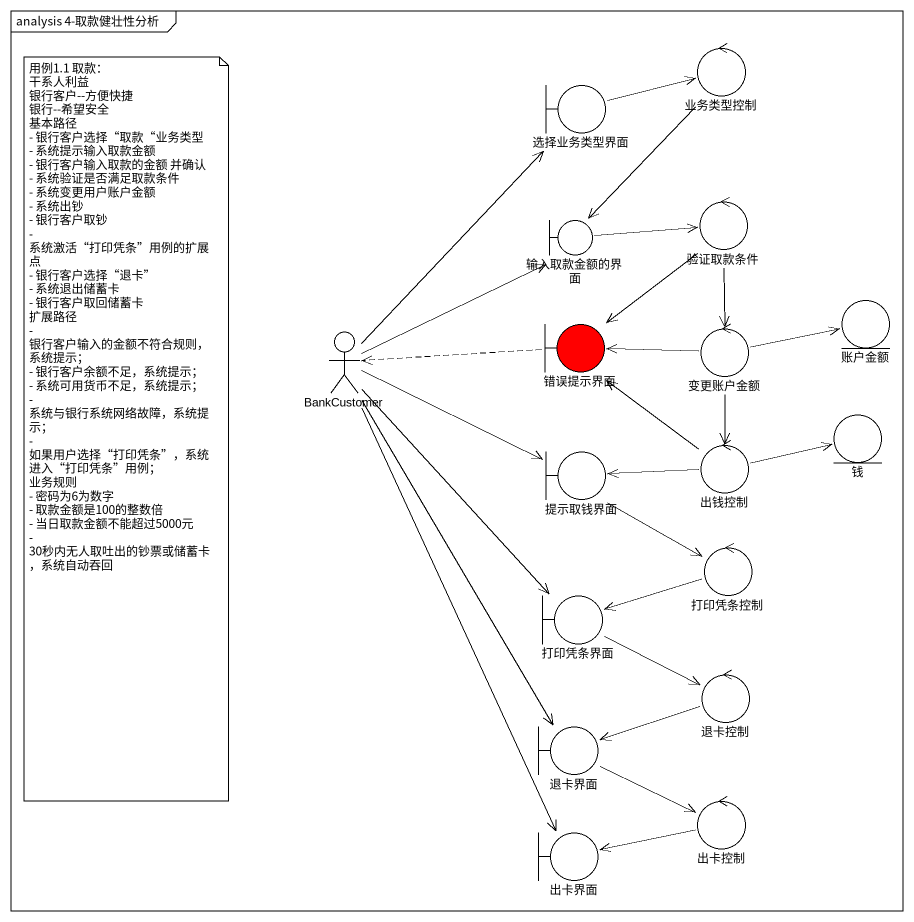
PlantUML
@startuml
mainframe analysis 4-取款健壮性分析
boundary 选择业务类型界面
control 业务类型控制
boundary 输入取款金额的界面
control 验证取款条件
actor BankCustomer
boundary 错误提示界面 #FF0000
control 变更账户金额
entity 账户金额
entity 钱
boundary 提示取钱界面
control 出钱控制
control 打印凭条控制
boundary 打印凭条界面
control 退卡控制
boundary 退卡界面
control 出卡控制
boundary 出卡界面
选择业务类型界面 -right-> 业务类型控制
业务类型控制 --> 输入取款金额的界面
输入取款金额的界面 -right-> 验证取款条件
验证取款条件 --> 错误提示界面
验证取款条件 --> 变更账户金额
BankCustomer -up-> 选择业务类型界面
BankCustomer -right-> 输入取款金额的界面
BankCustomer -right-> 提示取钱界面
BankCustomer --> 打印凭条界面
BankCustomer --> 退卡界面
BankCustomer --> 出卡界面
错误提示界面 .left.> BankCustomer
变更账户金额 -left-> 错误提示界面
变更账户金额 -right-> 账户金额
变更账户金额 --> 出钱控制
提示取钱界面 --> 打印凭条控制
出钱控制 -up-> 错误提示界面
出钱控制 -right-> 钱
出钱控制 -left-> 提示取钱界面
打印凭条控制 -left-> 打印凭条界面
打印凭条界面 -right-> 退卡控制
退卡控制 -left-> 退卡界面
退卡界面 -right-> 出卡控制
出卡控制 -left-> 出卡界面
note as N1
  用例1.1 取款：
  干系人利益
  银行客户--方便快捷
  银行--希望安全
  基本路径
  - 银行客户选择“取款“业务类型
  - 系统提示输入取款金额
  - 银行客户输入取款的金额 并确认
  - 系统验证是否满足取款条件
  - 系统变更用户账户金额
  - 系统出钞
  - 银行客户取钞
  - 系统激活“打印凭条”用例的扩展点
  - 银行客户选择“退卡”
  - 系统退出储蓄卡
  - 银行客户取回储蓄卡
  扩展路径
  - 银行客户输入的金额不符合规则，系统提示；
  - 银行客户余额不足，系统提示；
  - 系统可用货币不足，系统提示；
  - 系统与银行系统网络故障，系统提示；
  - 如果用户选择“打印凭条”，系统进入“打印凭条”用例；
  业务规则
  - 密码为6为数字
  - 取款金额是100的整数倍
  - 当日取款金额不能超过5000元
  - 30秒内无人取吐出的钞票或储蓄卡，系统自动吞回
end note
@enduml
